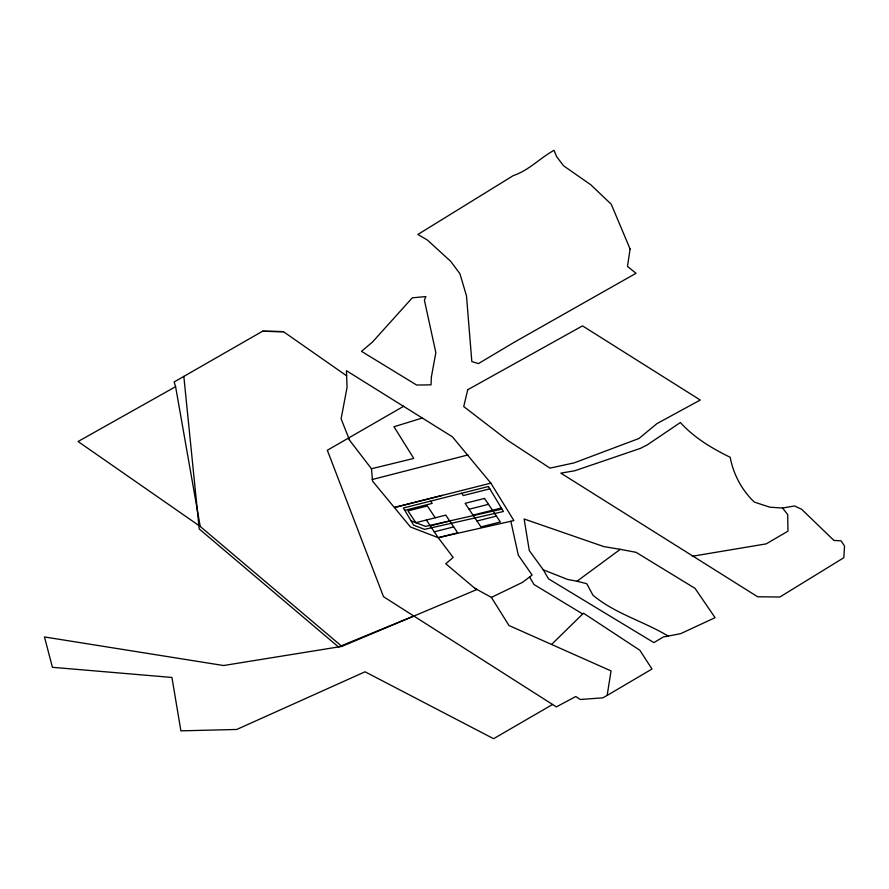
<?xml version="1.0" encoding="UTF-8"?>
<svg xmlns="http://www.w3.org/2000/svg" width="889" height="889" viewBox="0 0 889 889"><rect width="100%" height="100%" fill="white"/><g stroke="black" fill="none" stroke-linecap="round" stroke-linejoin="round"><path stroke-width="1.33" d="M403.695 406.24L327.33 450.267L383.515 596.697L556.358 706.888L575.772 696.531L580.295 699.487L602.786 697.854L607.154 695.42L611.043 670.928L508.986 625.512L491.395 597.397L474.893 588.318L445.756 563.759L453.168 557.436L438.233 537.689L426.353 520.021M551.702 644.347L583.473 613.199L639.824 650.226L652.004 669.017L607.154 695.42M543.279 569.816L567.549 579.417L577.005 581.228L620.278 549.335L636.024 552.313L695.054 588.374L715.067 617.677L680.574 633.701L663.305 636.98L653.86 642.614L548.513 578.85L543.279 569.816L529.299 550.591L524.121 518.998L603.809 546.591L620.278 549.335M552.58 704.466L493.584 738.703L365.068 671.795L236.73 729.469L180.889 730.847L171.933 677.451L52.44 667.306L44.45 636.946L223.528 665.528L341.898 646.392L476.993 589.474L474.893 588.318M346.632 375.803L283.447 331.664L262.555 331.241L174.155 381.948L175.6 386.682L200.225 526.455L341.898 646.392M175.6 386.682L78.065 441.511L200.225 526.455M491.395 597.397L522.488 582.373L532.111 575.05L518.287 555.125L510.864 521.265M414.307 615.821L338.476 646.959L199.214 528.966L183.834 376.391M422.186 418.063L393.983 426.742L413.774 458.435L371.48 468.747L349.577 440.233L341.109 418.83L347.054 387.382L346.443 370.713L452.39 436.799L490.85 483.138L513.898 520.576L438.233 537.689L410.429 526.966L372.547 481.127L371.48 468.747M372.135 479.538L467.947 454.946M442.466 495.329L394.538 507.463L490.85 483.138M404.773 510.342L432.187 503.407L430.643 501.107M489.839 488.85L463.258 495.562L461.713 493.262M469.07 509.23L488.494 504.33M430.32 525.91L449.734 521.01M473.026 515.12L501.329 508.008M434.277 531.8L453.69 526.899M476.993 521.021L496.406 516.109M438.233 537.701L457.646 532.789L445.778 515.12L415.852 522.676L407.94 510.886L427.353 505.985L435.266 517.765M501.985 509.097L425.509 526.399L411.051 520.821M782.52 508.019L794.488 505.963L801.578 509.219L833.915 540.423L841.083 540.845L844.55 546.068L843.828 557.714L779.853 597.03L757.617 596.763L560.837 473.148L574.794 470.748L640.413 448.378L647.192 444.922L680.363 422.531C694.231 437.766 711.845 448.345 730.18 457.279C733.403 474.326 741.77 490.05 754.272 502.074L769.885 507.197L782.52 508.019L787.698 514.542L787.976 531.178L766.196 543.879L692.231 556.27M262.577 331.23L283.447 331.664M577.005 581.228L586.751 583.706L592.963 595.23C615.155 613.754 643.547 621.222 668.106 636.035M582.684 613.966L533.967 584.495L529.588 576.961M348.677 437.955L349.577 440.233M431.398 376.836L431.043 384.848L416.641 385.048L361.501 351.344L372.502 342.021L412.285 297.826L425.887 296.57L424.409 300.26L435.843 352.611L431.398 376.836M630.09 249.009L627.478 266.411L636.024 273.29L514.186 342.287L478.46 363.579L471.826 361.579L466.492 295.881L459.924 273.745L450.756 261.399L427.398 240.041L417.886 234.474L513.231 175.633C528.922 170.388 539.956 158.064 554.058 150.297L556.503 156.442L563.504 165.765L590.818 184.79L611.254 204.259L630.09 249.009M467.736 389.726L463.725 406.562L507.919 440.544L550.002 468.125L574.227 462.847L638.98 438.488L656.927 423.631L700.254 400.028L582.517 325.885L467.736 389.726M488.428 486.505L403.362 507.997L413.674 525.188L424.509 529.366L503.441 511.519L488.428 486.505M484.527 498.429L465.114 503.341L480.949 526.91L500.363 521.999L484.527 498.429"/></g></svg>
